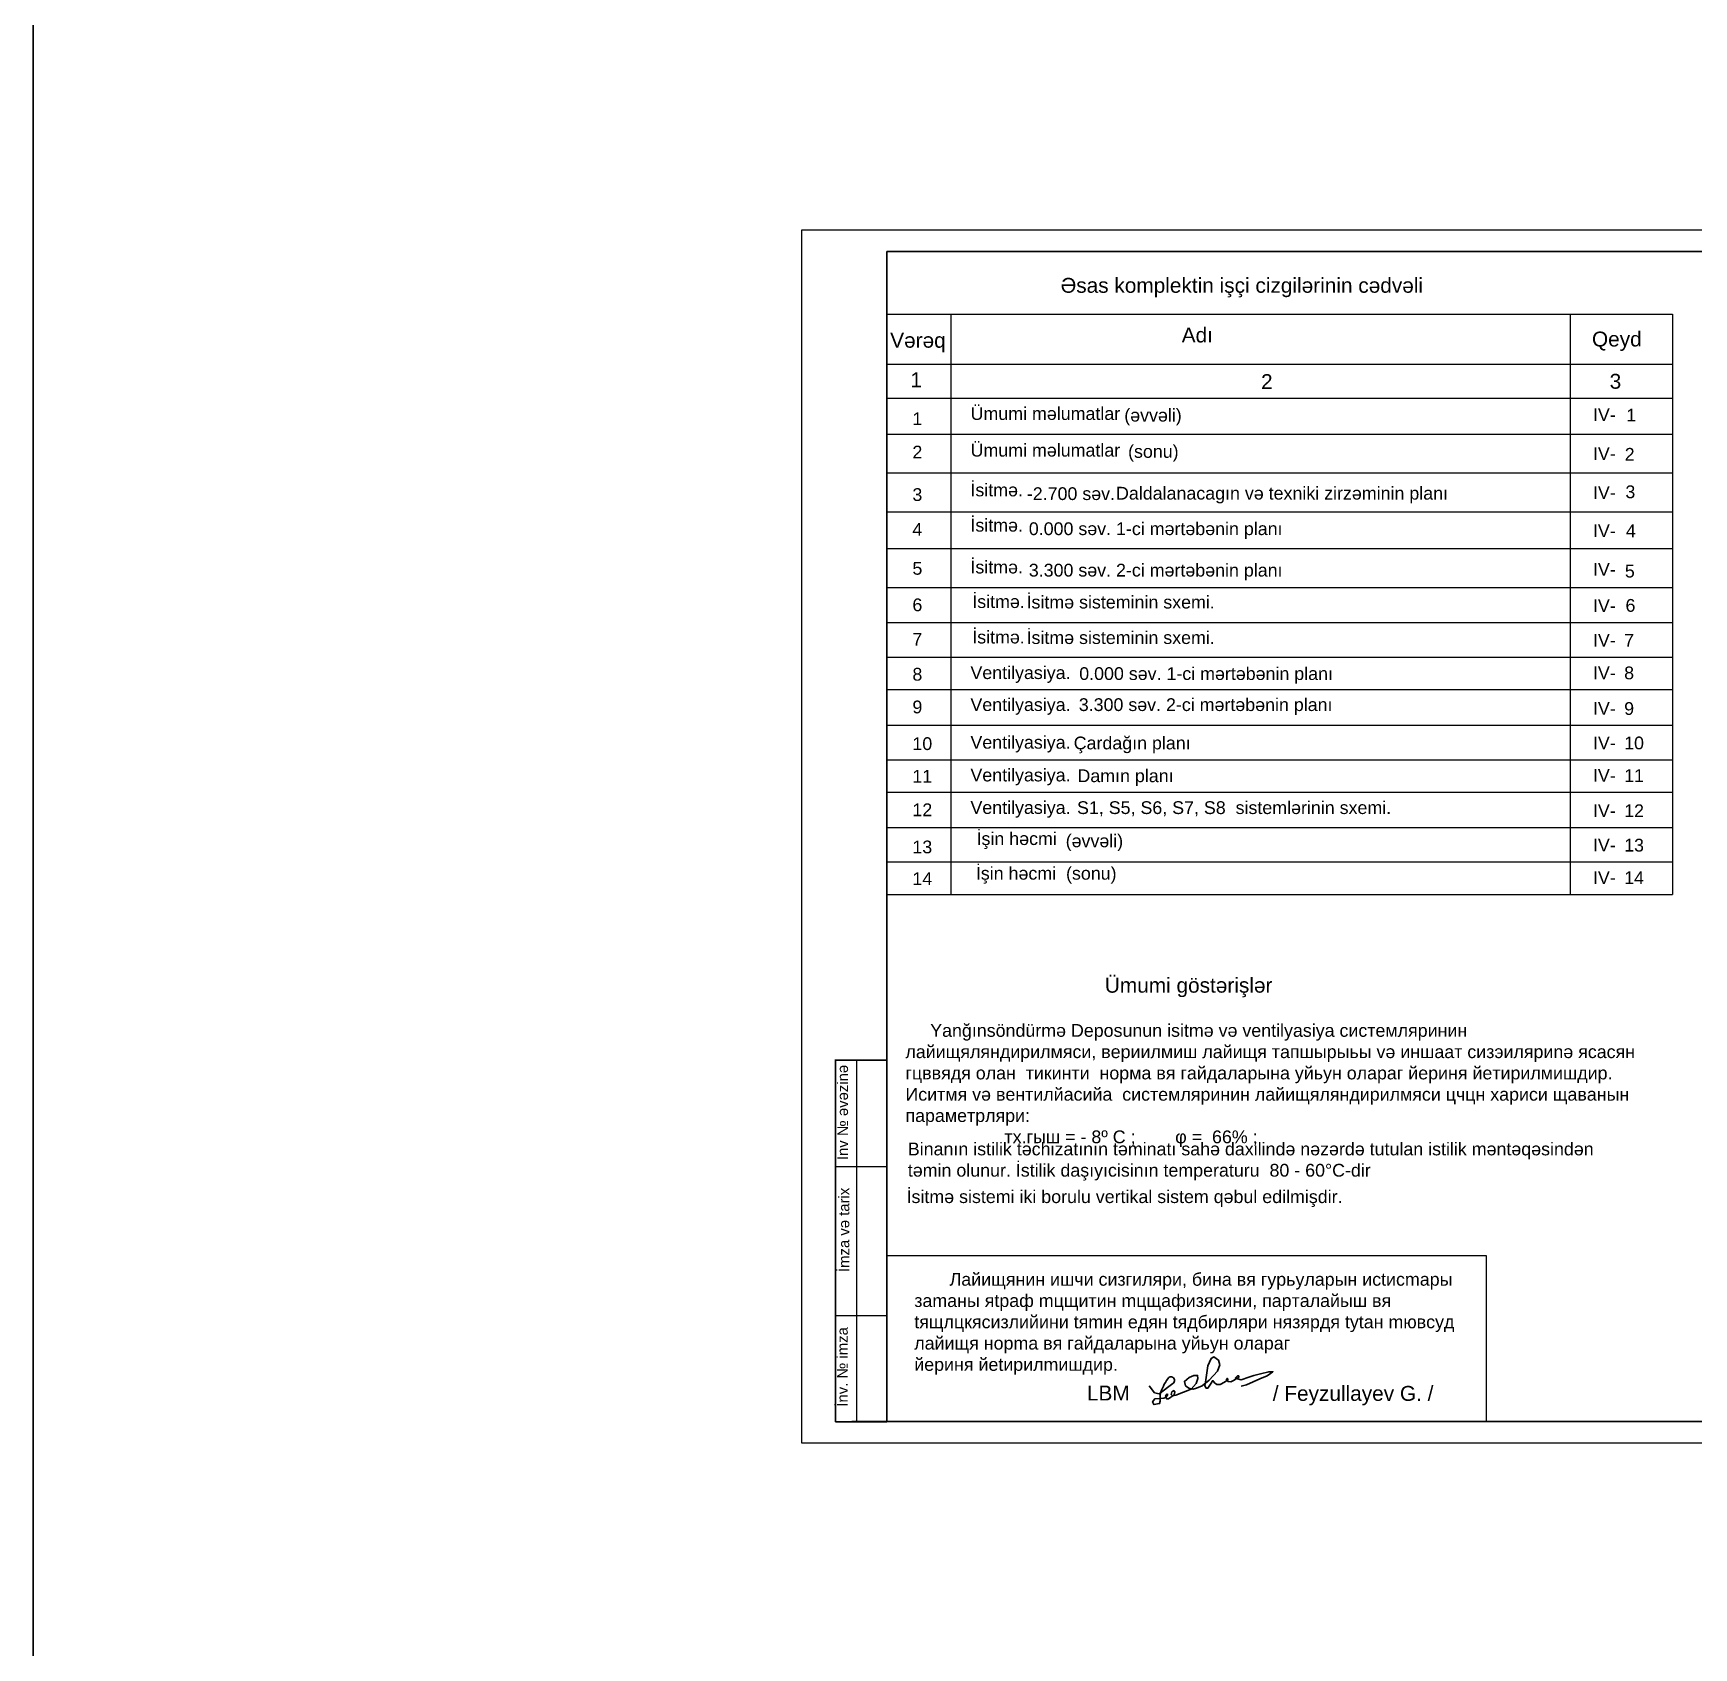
# Model space of a CAD drawing. Header units: millimetres. Extents: x 895788 to 1136524, y -21936 to 400945.
# Drawn here: x 895788 to 934817, y 16009 to 53953 of the extents above; entities that cross this region are included whole.
import ezdxf

# ---------------------------------------------------------------- set-up
doc = ezdxf.new("R2010")
doc.units = ezdxf.units.MM
doc.linetypes.add('0', pattern=[0])
for name, color, linetype, lineweight in [('0_Ном._пера__21', 7, 'Continuous', 30), ('Künc ştampının yazısı', 7, 'Continuous', 13), ('Интерьер- Перегородка_Ном._пера__7_Ном._пера__7', 7, 'Continuous', 25)]:
    doc.layers.add(name, color=color, linetype=linetype, lineweight=lineweight)
doc.styles.get("Standard").update_dxf_attribs({"font": 'arial.ttf', "height": 400})
doc.styles.add('Times New  Roman', font='times.ttf')
doc.styles.add('СГЕНЕРИР_СТИЛЬ_1', font='arial.ttf')

msp = doc.modelspace()

# ---------------------------------------------------------------- linework, layer by layer
for p, q in [((913849.008, 49321.312), (913849.008, 20828.471)), ((954307.855, 49321.312), (913849.008, 49321.312)), ((915849.28, 47347.418), (934319.04, 47347.402)), ((917356.289, 47347.418), (917356.289, 33712.778)), ((931912.824, 47347.418), (931912.824, 33712.778)), ((915845.915, 46174.786), (934320.962, 46174.786)), ((915850.529, 45376.322), (934317.92, 45376.322)), ((915849.336, 44532.06), (934317.92, 44532.06)), ((915846.325, 43621.146), (934317.92, 43621.146)), ((915851.47, 42706.35), (934317.92, 42706.35)), ((915857.781, 41843.583), (934327.071, 41843.583)), ((915856.831, 40928.787), (934319.04, 40928.787)), ((915858.657, 40101.3), (934319.04, 40101.3)), ((915838.765, 39292.432), (934319.04, 39292.432)), ((915838.765, 38526.91), (934319.04, 38526.91)), ((915838.765, 37689.046), (934319.04, 37689.046)), ((915858.657, 37689.046), (934319.04, 37689.046)), ((915838.765, 36880.178), (934319.04, 36880.178)), ((915838.765, 36114.656), (934319.04, 36114.656)), ((915858.657, 35287.169), (934319.04, 35287.169)), ((915838.765, 34478.301), (934319.04, 34478.301)), ((915838.765, 33712.778), (934319.04, 33712.778)), ((915146.02, 21320.036), (915146.02, 29820.143)), ((914632.091, 27320.143), (915849.275, 27320.143)), ((915874.25, 25224.978), (929938.534, 25224.978)), ((929938.534, 25224.978), (929938.534, 21320.039)), ((914632.091, 23820.143), (915849.275, 23820.143)), ((913849.008, 20828.471), (954307.855, 20828.471))]:
    msp.add_line(p, q)
at = {"lineweight": 30}
for p, q in [((915849.28, 48821.744), (915849.28, 21320.039)), ((953808.287, 48821.744), (915849.28, 48821.744)), ((914632.091, 29820.143), (915849.275, 29820.143)), ((914645.554, 21320.036), (914645.554, 29820.143)), ((914645.554, 21320.036), (915849.28, 21320.039)), ((915031.927, 21328.044), (953808.464, 21328.044)), ((915815.28, 21328.039), (953808.287, 21328.039))]:
    msp.add_line(p, q, dxfattribs=at)
at = {"linetype": '0', "lineweight": 25}
msp.add_line((934319.04, 47347.418), (934319.04, 33712.778), dxfattribs=at)
at = {"color": 4, "lineweight": 30}
msp.add_lwpolyline([(895787.88, 400945.385), (1136523.833, 400945.385), (1136523.833, -21935.758), (895787.88, -21935.758)], close=True, dxfattribs=at)
at = {"layer": '0_Ном._пера__21', "color": 5, "linetype": 'Continuous', "flags": 128}
msp.add_lwpolyline([(922014, 22166.47), (922144.798, 22001.805), (922254.673, 21976.465), (922575.129, 22217.865, 1.249640379), (922452.598, 22332.712, 0.079258228), (922277.211, 21963.795), (922277.211, 21806.128), (922260.307, 21747.003), (922129.302, 21724.479), (922096.903, 21790.643), (922149.024, 21858.215), (922358.913, 21876.515), (922406.51, 21888.735), (922451.826, 21959.426), (922435.479, 21969.905), (922404.106, 21920.964), (922429.72, 21857.808), (922468.957, 21857.808), (922601.196, 21952.795), (922617.988, 22019.919), (922593.242, 22054.364), (922547.699, 22021.645), (922537.564, 21963.393), (922564.349, 21926.328), (922640.966, 21944.86), (923004.559, 22088.643), (923123.282, 22222.827), (923164.269, 22338.648), (923155.494, 22408.156), (923062.896, 22408.156), (922953.664, 22356.623), (922846.513, 22267.987), (922869.568, 22165.192), (922951.148, 22110.25), (923050.28, 22084.897), (923129.693, 22107.572), (923264.542, 22167.373), (923429.041, 22300.588), (923626.155, 22513.165), (923678.625, 22654.883), (923647.427, 22765.422), (923536.816, 22843.367), (923474.419, 22809.355), (923395.006, 22633.625), (923345.373, 22306.257), (923324.134, 22166.166), (923353.882, 22112.103), (923397.843, 22112.103), (923457.402, 22205.637), (923509.433, 22287.348), (923553.833, 22232.563), (923609.138, 22195.717), (923684.297, 22195.717), (923790.183, 22249.994), (923866.57, 22305.028), (923855.911, 22342.309), (923833.706, 22312.129), (923871.899, 22265.971), (923938.515, 22255.32), (923997.138, 22290.825), (924123.265, 22365.388), (924123.265, 22398.231), (924091.289, 22398.231), (924039.772, 22344.972), (924178.334, 22306.803), (924358.428, 22371.141), (924480.354, 22410.08), (924635.421, 22448.377), (924827.196, 22495.739), (924925.058, 22495.739), (924870.695, 22458.173), (924791.088, 22403.163), (924618.489, 22328.144), (924302.144, 22186.32), (924181.001, 22153.562)], format="xyb", dxfattribs=at)

# ---------------------------------------------------------------- texts
at = {"attachment_point": 1}
for s, insert, char_height, width in [('Ə{\\fArial|b0|i0|c238|p34;sas komplektin işçi cizgilərinin cədvəli}', (919934.984, 48202.571), 350, 19768.58978), ('{\\fArial|b0|i0|c238|p34;Vərəq}', (915929.845, 46911.641), 350, 19768.58978), ('Ad{\\fArial|b0|i0|c238|p34;ı}', (922781.765, 47035.07), 350, 19768.58978), ('Qeyd', (932424.317, 46940.326), 350, 19768.58978), ('{\\fArial|b0|i0|c238|p34;1}', (916402.971, 45983.16), 350, 508.39125), ('{\\fArial|b0|i0|c238|p34;2}', (924646.469, 45940.331), 350, 508.39125), ('{\\fArial|b0|i0|c238|p34;3}', (932839.961, 45947.611), 350, 508.39125), ('{\\fArial|b0|i0|c238|p34;1}', (916452.2, 45041.798), 300, 8690.93904), ('(əvvəli)', (921431.581, 45125.776), 300, 8690.93904), ('IV-', (932447.979, 45136.381), 299.376, 945.47651), ('1', (933231.818, 45127.238), 299.376, 741.13418), ('{\\fArial|b0|i0|c238|p34;2}', (916452.2, 44258.598), 300, 8690.93904), (' ({\\fArial|b0|i0|c238|p34;sonu})', (921404.499, 44273.851), 300, 8690.93904), ('IV-', (932447.979, 44222.522), 299.376, 945.47651), ('2', (933194.478, 44206.654), 299.376, 556.05289), ('3', (933210.366, 43324.811), 299.376, 508.39125), ('{\\fArial|b0|i0|c238|p34;3}', (916452.2, 43259.931), 300, 8690.93904), ('IV-', (932447.979, 43307.074), 299.376, 945.47651), ('{\\fArial|b0|i0|c238|p34;4}', (916452.2, 42443.001), 300, 8690.93904), ('IV-', (932447.979, 42408.863), 299.376, 945.47651), ('4', (933222.604, 42408.334), 299.376, 508.39125), ('{\\fArial|b0|i0|c238|p34;5}', (916452.2, 41526.302), 300, 8690.93904), ('IV-', (932447.979, 41501.471), 299.376, 945.47651), ('5', (933197.576, 41461.108), 299.376, 508.39125), ('{\\fArial|b0|i0|c238|p34;6}', (916452.2, 40669.1), 300, 8690.93904), ('IV-', (932447.979, 40647.693), 299.376, 945.47651), ('6', (933212.461, 40655.878), 299.376, 508.39125), ('{\\fArial|b0|i0|c238|p34;7}', (916452.2, 39860.231), 300, 8690.93904), ('IV-', (932447.979, 39836.813), 299.376, 945.47651), ('7', (933181.09, 39834.842), 299.376, 482.79802), ('{\\fArial|b0|i0|c238|p34;8}', (916452.2, 39037.284), 300, 8690.93904), ('IV-', (932447.979, 39071.291), 299.376, 945.47651), ('{\\fArial|b0|i0|c238|p34;8}', (933181.09, 39069.32), 299.376, 482.79802), ('{\\fArial|b0|i0|c238|p34;9}', (916452.2, 38268.729), 300, 8690.93904), ('IV-', (932447.979, 38233.427), 299.376, 945.47651), ('{\\fArial|b0|i0|c238|p34;9}', (933181.09, 38231.456), 299.376, 482.79802), ('{\\fArial|b0|i0|c238|p34;10}', (916452.2, 37406.745), 300, 8690.93904), ('IV-', (932447.979, 37424.559), 299.376, 945.47651), ('{\\fArial|b0|i0|c238|p34;10}', (933181.09, 37422.588), 299.376, 482.79802), ('{\\fArial|b0|i0|c238|p34;1}1', (916452.2, 36641.223), 300, 8690.93904), ('IV-', (932447.979, 36659.037), 299.376, 945.47651), ('{\\fArial|b0|i0|c238|p34;1}1', (933181.09, 36657.066), 299.376, 482.79802), ('{\\fArial|b0|i0|c238|p34;1}2', (916452.2, 35851.992), 300, 8690.93904), ('IV-', (932447.979, 35831.55), 299.376, 945.47651), ('{\\fArial|b0|i0|c238|p34;1}2', (933181.09, 35829.579), 299.376, 482.79802), ('{\\fArial|b0|i0|c238|p34;1}3', (916452.2, 34979.407), 300, 8690.93904), ('IV-', (932447.979, 35022.682), 299.376, 945.47651), ('{\\fArial|b0|i0|c238|p34;1}3', (933181.09, 35020.711), 299.376, 482.79802), ('{\\fArial|b0|i0|c238|p34;14}', (916452.2, 34234.424), 300, 8690.93904), ('IV-', (932447.979, 34257.16), 299.376, 945.47651), ('{\\fArial|b0|i0|c238|p34;14}', (933181.09, 34255.189), 299.376, 482.79802)]:
    msp.add_mtext(s, dxfattribs=dict(at, insert=insert, char_height=char_height, width=width))
at = {"color": 7, "lineweight": 25, "char_height": 300, "attachment_point": 1}
for s, insert, width in [('İsitmə{\\fArial|b0|i0|c238|p34;.}', (917815.905, 43368.684), 1119.47476), ('{\\fArial|b0|i0|c238|p38;-2.700 səv. }', (919141.436, 43281.881), 8633.21128), ('\\A1;{\\fArial|b0|i0|c238|p34;Daldalanacagın və texniki zirzəminin} {\\fArial|b0|i0|c238|p34;planı}', (921237.862, 43292.347), 11620.46206), ('İsitmə{\\fArial|b0|i0|c238|p34;.}', (917815.905, 42540.202), 1119.47476), ('{\\fArial|b0|i0|c238|p38;0.000 səv. }1-ci mərtəbənin planı', (919188.039, 42458.14), 8099.77253), ('İsitmə{\\fArial|b0|i0|c238|p34;.}', (917815.905, 41556.275), 1119.47476), ('{\\fArial|b0|i0|c238|p38;3.300 səv. \\fArial|b0|i0|c238|p34;2}-ci mərtəbənin planı', (919188.039, 41483.826), 8099.77253), ('İsitmə{\\fArial|b0|i0|c238|p34;.}', (917859.202, 40744.889), 1119.47476), ('İsitmə{\\fArial|b0|i0|c238|p34;.}', (917859.202, 39910.613), 1119.47476), ('{\\fArial|b0|i0|c238|p38;0.000 səv. }1-ci mərtəbənin planı', (920373.346, 39053.029), 8099.77253), ('{\\fArial|b0|i0|c238|p38;3.300 səv. \\fArial|b0|i0|c238|p34;2}-ci mərtəbənin planı', (920362.471, 38323.36), 8099.77253)]:
    msp.add_mtext(s, dxfattribs=dict(at, insert=insert, width=width))
at = {"char_height": 300, "attachment_point": 1}
for insert in [(919018.64, 40733.059), (919018.64, 39898.783)]:
    msp.add_mtext_dynamic_manual_height_columns('{\\fArial|b0|i0|c238|p34; İsitmə sisteminin} {\\fArial|b0|i0|c238|p34;sxemi.}', width=15329.89096, gutter_width=1500, heights=[369.168], dxfattribs=dict(at, insert=insert))
at = {"linetype": 'Continuous', "insert": (924012.752, 35546.792), "char_height": 300, "width": 10641.81726, "attachment_point": 8, "line_spacing_factor": 1.181104}
msp.add_mtext('\\pxt6,12,13;{\\fArial|b0|i0|c238|p34;S1, S5, S6, S7, S8  sistemlərinin sxemi.}', dxfattribs=at)
at = {"color": 7, "char_height": 300, "width": 10433.54892, "attachment_point": 1}
for s, insert in [('{\\fArial|b0|i0|c238|p34;İşin həcmi}', (917959.623, 35174.52)), ('{\\fArial|b0|i0|c238|p34;İşin həcmi  (sonu)}', (917943.53, 34360.062))]:
    msp.add_mtext(s, dxfattribs=dict(at, insert=insert))
at = {"color": 7, "insert": (920054.968, 35122.231), "char_height": 300, "attachment_point": 1}
msp.add_mtext_dynamic_manual_height_columns('{\\fArial|b0|i0|c238|p34;(əvvəli)}', width=3789.53369, gutter_width=1500, heights=[0], dxfattribs=at)
at = {"color": 0, "lineweight": -2, "attachment_point": 1}
for s, insert, char_height, width in [('{\\fArial|b0|i0|c238|p34;Ümumi} gö{\\fArial|b0|i0|c238|p34;stərişlər}', (920975.308, 31754.433), 350, 15279.09187), ('{\\fArial|b0|i0|c238|p34;     \\fArial|b0|i0|c204|p34;\\C256;Yanğınsöndürmə Deposu\\fArial|b0|i0|c238|p34;nun \\C0;isitmə }v{\\fArial|b0|i0|c238|p34;ə ventilyasiya} {\\fArial Az Lat|b0|i0|c204|p34;системляринин лайищяляндирилмяси, вериилмиш лайищя тапшырыьы v}ə{\\fArial Az Lat|b0|i0|c238|p34; \\fArial Az Lat|b0|i0|c204|p34;иншаат cизэиляриn\\fArial|b0|i0|c238|p34;ə\\fArial Az Lat|b0|i0|c204|p34; ясасян гцввядя олан  тикинти  норма вя гайдаларына уйьун олараг йериня йетирилмишдир.\\P\\pxt29.683,30.833,51.433,53.733;Иситмя\\fArial Az Lat|b0|i0|c238|p34; \\fArial Az Lat|b0|i0|c204|p34;v\\fArial|b0|i0|c238|p34;ə \\fArial Az Lat|b0|i0|c204|p34;вентилйасийа \\fArial Az Lat|b0|i0|c238|p34; \\fArial Az Lat|b0|i0|c204|p34;системляринин лайищяляндирилмяси цчцн хариcи щаванын параметрляри:\\P                    тх.гыш = - \\fArial Az Lat|b0|i0|c238|p34;8\\fArial Az Lat|b0|i0|c204|p34;\\C256;º\\C0; C ;        \\fArial Az Lat|b0|i0|c0|p34;\\C256;φ\\fArial Az Lat|b0|i0|c204|p34; =\\C0;  \\fArial Az Lat|b0|i0|c238|p34;66\\fArial Az Lat|b0|i0|c204|p34;% ; \\P               }', (916288.464, 30666.877), 300, 17201.56955), ('{\\H0.85714x;Bina\\fArial|b0|i0|c238|p34;nın\\fArial|b0|i0|c204|p34; istilik t\\fArial|b0|i0|c238|p34;ə\\fArial|b0|i0|c204|p34;chizat\\fArial|b0|i0|c238|p34;ının\\fArial|b0|i0|c204|p34; t\\fArial|b0|i0|c238|p34;ə\\fArial|b0|i0|c204|p34;min\\fArial|b0|i0|c238|p34;atı sahə daxilində nəzərdə tutulan istilik məntəqəsindən təmin olunur. İ\\fArial|b0|i0|c204|p34;stilik daşıyıcisinın temperaturu  80 - 60°C-dir}', (916344.494, 27881.104), 350, 16633.81609), (' {\\fArial|b0|i0|c238|p34;  } {\\fArial|b0|i0|c238|p34;İsitmə sistemi iki borulu vertik}al{\\fArial|b0|i0|c238|p34; sistem qəbul edilmişdir. }', (915849.28, 26760.342), 300, 14137.79884)]:
    msp.add_mtext(s, dxfattribs=dict(at, insert=insert, char_height=char_height, width=width))
at = {"char_height": 350, "width": 13816.49877, "attachment_point": 1}
for s, insert, style in [('\\pxt5,43,45;{\\fTimes Roman AzLat|b0|i0|c204|p18; \\fArial AzLat|b0|i0|c204|p34;\\H0.85714x;      Лайищянин ишчи cизгиляри, бина вя гурьуларын исtисmары заmаны яtраф mцщитин mцщафизясини, парталайыш вя tящлцкясизлийини tяmин едян tядбирляри нязярдя tуtан mювcуд лайищя норmа вя гайдаларына уйьун олараг \\Pйериня йеtирилmишдир.}', (916495.799, 24817.712), 'Times New  Roman'), ('{\\fArial|b0|i0|c238|p34;LBM}', (920553.613, 22170.356), 'Times New  Roman'), ('\\pxi-3,l4,t4;{\\fArial|b0|i0|c238|p34;/ }Feyzullayev G.{\\fArial|b0|i0|c238|p34; /}', (924571.385, 22161.93), 'СГЕНЕРИР_СТИЛЬ_1')]:
    msp.add_mtext(s, dxfattribs=dict(at, insert=insert, style=style))
at = {"layer": 'Künc ştampının yazısı', "char_height": 300, "width": 4946.82018, "attachment_point": 5}
for insert in [(919577.562, 45012.257), (919577.562, 44150.861)]:
    msp.add_mtext('{\\fArial|b0|i0|c238|p34;Ümumi }m{\\fArial|b0|i0|c238|p34;ə}lumatlar', dxfattribs=dict(at, insert=insert))
at = {"layer": 'Künc ştampının yazısı', "lineweight": 30, "char_height": 300, "attachment_point": 5}
for insert in [(918992.541, 38879.813), (918992.541, 38128.878), (918992.541, 37243.727), (918992.541, 36474.137), (918992.541, 35710.43)]:
    msp.add_mtext_dynamic_manual_height_columns('{\\fArial|b0|i0|c238|p34;Ventilyasiya. }', width=12684.22017, gutter_width=1150, heights=[0], dxfattribs=dict(at, insert=insert))
at = {"layer": 'Künc ştampının yazısı', "lineweight": 30, "char_height": 300, "width": 12684.22017, "attachment_point": 5}
for s, insert in [('{Çardağın planı}', (921617.514, 37226.345)), ('{\\fArial|b0|i0|c238|p34;Damın} planı', (921460.953, 36456.756))]:
    msp.add_mtext(s, dxfattribs=dict(at, insert=insert))
at = {"layer": 'Интерьер- Перегородка_Ном._пера__7_Ном._пера__7', "linetype": 'Continuous', "char_height": 250, "width": 3048.43425, "attachment_point": 1, "rotation": 90}
for s, insert in [('{\\fArial|b0|i0|c238|p34;İ}nv{\\fArial|b0|i0|c238|p34; }№ {\\fArial|b0|i0|c238|p34;ə}v{\\fArial|b0|i0|c238|p34;ə}zin{\\fArial|b0|i0|c238|p34;ə}', (914689.407, 27468.977)), ('{\\fArial|b0|i0|c238|p34;İ}mza v{\\fArial|b0|i0|c238|p34;ə} tarix', (914719.457, 24839.941)), ('{\\fArial|b0|i0|c238|p34;İ}nv{\\fArial|b0|i0|c238|p34;. }№{\\fArial|b0|i0|c238|p34; }imza', (914682.03, 21675.346))]:
    msp.add_mtext(s, dxfattribs=dict(at, insert=insert))

doc.saveas('drawing.dxf')
